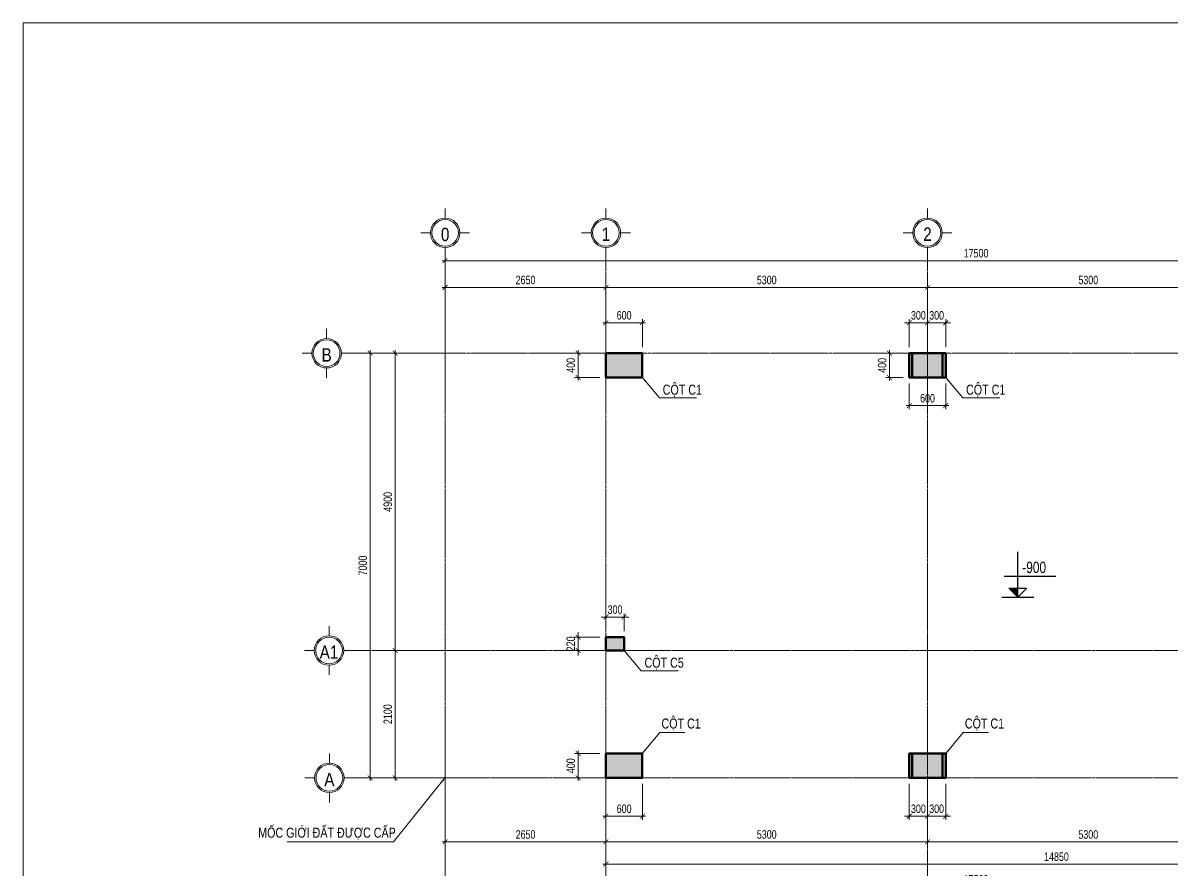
# Model space of a CAD drawing. Extents: x -165145 to 691808, y -202842 to 311040.
# Drawn here: x 573008 to 591962, y 160975 to 174938 of the extents above; entities that cross this region are included whole.
import ezdxf
from ezdxf.enums import TextEntityAlignment as Align

# ---------------------------------------------------------------- set-up
doc = ezdxf.new("R2010")
doc.units = 0
doc.header["$LTSCALE"] = 10
doc.header["$MEASUREMENT"] = 0
doc.linetypes.add('HIDDEN', pattern=[2.3807, 1.587, -0.7937])
doc.linetypes.add('TIM', pattern=[26.01, 10, -3, 0.01, -3, 10])
doc.layers.get('0').update_dxf_attribs({"linetype": 'CONTINUOUS'})
doc.layers.get('Defpoints').update_dxf_attribs({"color": 5, "linetype": 'CONTINUOUS'})
for name, color, linetype, lineweight in [('DIM', 8, 'CONTINUOUS', 13), ('GE_KC_NETKHUAT', 9, 'HIDDEN', 20), ('KHUNG', 9, 'CONTINUOUS', 13), ('TEXT', 4, 'CONTINUOUS', 20), ('TRUC', 251, 'TIM', 5), ('wall', 7, 'CONTINUOUS', 50)]:
    doc.layers.add(name, color=color, linetype=linetype, lineweight=lineweight)
for name, color, linetype in [('KCS_BORDER', 3, 'CONTINUOUS'), ('KCS_CHI', 1, 'CONTINUOUS'), ('KCS_DIM', 1, 'CONTINUOUS'), ('KCS_HATCH', 201, 'CONTINUOUS'), ('KCS_TEXT', 2, 'CONTINUOUS')]:
    doc.layers.add(name, color=color, linetype=linetype)
doc.styles.add('KCS_BIGTEXT', font='arial.ttf', dxfattribs={"width": 0.75})
doc.styles.add('KCS_SMTEXT', font='arial.ttf', dxfattribs={"width": 0.7})
doc.styles.add('STYLE1', font='')
doc.styles.add('VNARIALH', font='', dxfattribs={"width": 0.75})
doc.styles.add('VnArialNarrowH', font='')
doc.styles.get('STYLE1').set_extended_font_data('.VnAvantH')
doc.styles.get('VNARIALH').set_extended_font_data('.VnArialH')
doc.styles.get('VnArialNarrowH').set_extended_font_data('.VnArial NarrowH')
doc.dimstyles.new('KCS_DIM50', dxfattribs={"dimscale": 50, "dimtxt": 2.5, "dimasz": 1.6, "dimexe": 1.2, "dimexo": 0, "dimgap": 1, "dimtad": 1, "dimdec": 0, "dimzin": 0, "dimdsep": 46, "dimtxsty": 'KCS_SMTEXT', "dimblk": 'ARCHTICK', "dimcen": 0, "dimdle": 1, "dimclrd": 256, "dimclre": 256, "dimclrt": 2, "dimadec": 0, "dimazin": 0, "dimtfac": 1, "dimtdec": 0, "dimtix": 1, "dimtmove": 2, "dimatfit": 3, "dimfxl": 1, "dimtolj": 1, "dimtzin": 0, "dimarcsym": 0})

# ---------------------------------------------------------------- blocks, each defined once
blk = doc.blocks.new('tentruc')
at = {"layer": 'DIM'}
for p, q in [((0, 311), (0, 516)), ((-516, 0), (-311, 0)), ((-516, 0), (-311, 0)), ((311, 0), (516, 0)), ((311, 0), (516, 0)), ((0, -516), (0, -311))]:
    blk.add_line(p, q, dxfattribs=at)
at = {"layer": 'DIM', "ltscale": 0.5}
blk.add_circle((0, 0), 311, dxfattribs=at)
at = {"layer": 'DIM'}
blk.add_circle((0, 0), 281, dxfattribs=at)
at = {"layer": 'DIM', "color": 7, "linetype": 'ByBlock', "ltscale": 0.5, "style": 'VNARIALH', "width": 1.1}
blk.add_attdef('A', text='', height=281, dxfattribs=at).set_placement((0, -107), align=Align.CENTER)
blk = doc.blocks.new('_ArchTick')
at = {"color": 0, "linetype": 'ByBlock', "const_width": 0.15}
blk.add_lwpolyline([(-0.5, -0.5), (0.5, 0.5)], dxfattribs=at)
blk = doc.blocks.new('*D411')
at = {"layer": 'Defpoints', "color": 0, "ltscale": 0.05, "transparency": 16777216}
for p in [(1361082, -226526), (1355782, -227612), (1361082, -227612)]:
    blk.add_point(p, dxfattribs=at)
at = {"layer": 'KCS_DIM', "color": 1, "lineweight": -2, "ltscale": 0.05, "transparency": 16777216}
for p, q in [((1355782, -227512), (1355782, -226466)), ((1361082, -227512), (1361082, -226466)), ((1355732, -226526), (1361132, -226526))]:
    blk.add_line(p, q, dxfattribs=at)
at = {"layer": 'KCS_DIM', "color": 1, "lineweight": -2, "ltscale": 0.05, "transparency": 16777216, "xscale": 80, "yscale": 80, "zscale": 80, "rotation": 180}
blk.add_blockref('_ArchTick', (1355782, -226526), dxfattribs=at)
at = {"layer": 'KCS_DIM', "color": 1, "lineweight": -2, "ltscale": 0.05, "transparency": 16777216, "xscale": 80, "yscale": 80, "zscale": 80}
blk.add_blockref('_ArchTick', (1361082, -226526), dxfattribs=at)
at = {"layer": 'KCS_DIM', "color": 2, "ltscale": 0.05, "transparency": 16777216, "insert": (1358432, -226405), "char_height": 140, "attachment_point": 5, "style": 'KCS_BIGTEXT'}
blk.add_mtext('\\A1;5300', dxfattribs=at)
blk = doc.blocks.new('*D442')
at = {"layer": 'Defpoints', "color": 0, "ltscale": 0.05, "transparency": 16777216}
for p in [(1355782, -234240), (1370632, -234240), (1370632, -236033)]:
    blk.add_point(p, dxfattribs=at)
at = {"layer": 'KCS_DIM', "color": 1, "lineweight": -2, "ltscale": 0.05, "transparency": 16777216}
for p, q in [((1355782, -234340), (1355782, -236093)), ((1370632, -234340), (1370632, -236093)), ((1355732, -236033), (1370682, -236033))]:
    blk.add_line(p, q, dxfattribs=at)
at = {"layer": 'KCS_DIM', "color": 1, "lineweight": -2, "ltscale": 0.05, "transparency": 16777216, "xscale": 80, "yscale": 80, "zscale": 80, "rotation": 180}
blk.add_blockref('_ArchTick', (1355782, -236033), dxfattribs=at)
at = {"layer": 'KCS_DIM', "color": 1, "lineweight": -2, "ltscale": 0.05, "transparency": 16777216, "xscale": 80, "yscale": 80, "zscale": 80}
blk.add_blockref('_ArchTick', (1370632, -236033), dxfattribs=at)
at = {"layer": 'KCS_DIM', "color": 2, "ltscale": 0.05, "transparency": 16777216, "insert": (1363207, -235912), "char_height": 140, "attachment_point": 5, "style": 'KCS_BIGTEXT'}
blk.add_mtext('\\A1;14850', dxfattribs=at)
blk = doc.blocks.new('*D444')
at = {"layer": 'Defpoints', "color": 0, "ltscale": 0.05, "transparency": 16777216}
for p in [(1361082, -234612), (1366382, -234612), (1366382, -235667)]:
    blk.add_point(p, dxfattribs=at)
at = {"layer": 'KCS_DIM', "color": 1, "lineweight": -2, "ltscale": 0.05, "transparency": 16777216}
for p, q in [((1361082, -234712), (1361082, -235727)), ((1366382, -234712), (1366382, -235727)), ((1361032, -235667), (1366432, -235667))]:
    blk.add_line(p, q, dxfattribs=at)
at = {"layer": 'KCS_DIM', "color": 1, "lineweight": -2, "ltscale": 0.05, "transparency": 16777216, "xscale": 80, "yscale": 80, "zscale": 80, "rotation": 180}
blk.add_blockref('_ArchTick', (1361082, -235667), dxfattribs=at)
at = {"layer": 'KCS_DIM', "color": 1, "lineweight": -2, "ltscale": 0.05, "transparency": 16777216, "xscale": 80, "yscale": 80, "zscale": 80}
blk.add_blockref('_ArchTick', (1366382, -235667), dxfattribs=at)
at = {"layer": 'KCS_DIM', "color": 2, "ltscale": 0.05, "transparency": 16777216, "insert": (1363732, -235546), "char_height": 140, "attachment_point": 5, "style": 'KCS_BIGTEXT'}
blk.add_mtext('\\A1;5300', dxfattribs=at)
blk = doc.blocks.new('*D445')
at = {"layer": 'Defpoints', "color": 0, "ltscale": 0.05, "transparency": 16777216}
for p in [(1355782, -234612), (1361082, -234612), (1361082, -235667)]:
    blk.add_point(p, dxfattribs=at)
at = {"layer": 'KCS_DIM', "color": 1, "lineweight": -2, "ltscale": 0.05, "transparency": 16777216}
for p, q in [((1355782, -234712), (1355782, -235727)), ((1361082, -234712), (1361082, -235727)), ((1355732, -235667), (1361132, -235667))]:
    blk.add_line(p, q, dxfattribs=at)
at = {"layer": 'KCS_DIM', "color": 1, "lineweight": -2, "ltscale": 0.05, "transparency": 16777216, "xscale": 80, "yscale": 80, "zscale": 80, "rotation": 180}
blk.add_blockref('_ArchTick', (1355782, -235667), dxfattribs=at)
at = {"layer": 'KCS_DIM', "color": 1, "lineweight": -2, "ltscale": 0.05, "transparency": 16777216, "xscale": 80, "yscale": 80, "zscale": 80}
blk.add_blockref('_ArchTick', (1361082, -235667), dxfattribs=at)
at = {"layer": 'KCS_DIM', "color": 2, "ltscale": 0.05, "transparency": 16777216, "insert": (1358432, -235546), "char_height": 140, "attachment_point": 5, "style": 'KCS_BIGTEXT'}
blk.add_mtext('\\A1;5300', dxfattribs=at)
blk = doc.blocks.new('*D446')
at = {"layer": 'Defpoints', "color": 0, "ltscale": 0.05, "transparency": 16777216}
for p in [(1355782, -226526), (1353132, -227504), (1355782, -227504)]:
    blk.add_point(p, dxfattribs=at)
at = {"layer": 'KCS_DIM', "color": 1, "lineweight": -2, "ltscale": 0.05, "transparency": 16777216}
for p, q in [((1353132, -227404), (1353132, -226466)), ((1355782, -227404), (1355782, -226466)), ((1353082, -226526), (1355832, -226526))]:
    blk.add_line(p, q, dxfattribs=at)
at = {"layer": 'KCS_DIM', "color": 1, "lineweight": -2, "ltscale": 0.05, "transparency": 16777216, "xscale": 80, "yscale": 80, "zscale": 80, "rotation": 180}
blk.add_blockref('_ArchTick', (1353132, -226526), dxfattribs=at)
at = {"layer": 'KCS_DIM', "color": 1, "lineweight": -2, "ltscale": 0.05, "transparency": 16777216, "xscale": 80, "yscale": 80, "zscale": 80}
blk.add_blockref('_ArchTick', (1355782, -226526), dxfattribs=at)
at = {"layer": 'KCS_DIM', "color": 2, "ltscale": 0.05, "transparency": 16777216, "insert": (1354457, -226405), "char_height": 140, "attachment_point": 5, "style": 'KCS_BIGTEXT'}
blk.add_mtext('\\A1;2650', dxfattribs=at)
blk = doc.blocks.new('*D447')
at = {"layer": 'Defpoints', "color": 0, "ltscale": 0.05, "transparency": 16777216}
for p in [(1366382, -226526), (1361082, -227612), (1366382, -227612)]:
    blk.add_point(p, dxfattribs=at)
at = {"layer": 'KCS_DIM', "color": 1, "lineweight": -2, "ltscale": 0.05, "transparency": 16777216}
for p, q in [((1361082, -227512), (1361082, -226466)), ((1366382, -227512), (1366382, -226466)), ((1361032, -226526), (1366432, -226526))]:
    blk.add_line(p, q, dxfattribs=at)
at = {"layer": 'KCS_DIM', "color": 1, "lineweight": -2, "ltscale": 0.05, "transparency": 16777216, "xscale": 80, "yscale": 80, "zscale": 80, "rotation": 180}
blk.add_blockref('_ArchTick', (1361082, -226526), dxfattribs=at)
at = {"layer": 'KCS_DIM', "color": 1, "lineweight": -2, "ltscale": 0.05, "transparency": 16777216, "xscale": 80, "yscale": 80, "zscale": 80}
blk.add_blockref('_ArchTick', (1366382, -226526), dxfattribs=at)
at = {"layer": 'KCS_DIM', "color": 2, "ltscale": 0.05, "transparency": 16777216, "insert": (1363732, -226405), "char_height": 140, "attachment_point": 5, "style": 'KCS_BIGTEXT'}
blk.add_mtext('\\A1;5300', dxfattribs=at)
blk = doc.blocks.new('*D451')
at = {"layer": 'Defpoints', "color": 0, "ltscale": 0.05, "transparency": 16777216}
for p in [(1370632, -226086), (1353132, -227612), (1370632, -227612)]:
    blk.add_point(p, dxfattribs=at)
at = {"layer": 'KCS_DIM', "color": 1, "lineweight": -2, "ltscale": 0.05, "transparency": 16777216}
for p, q in [((1353082, -226086), (1370682, -226086)), ((1353132, -227512), (1353132, -226026)), ((1370632, -227512), (1370632, -226026))]:
    blk.add_line(p, q, dxfattribs=at)
at = {"layer": 'KCS_DIM', "color": 1, "lineweight": -2, "ltscale": 0.05, "transparency": 16777216, "xscale": 80, "yscale": 80, "zscale": 80, "rotation": 180}
blk.add_blockref('_ArchTick', (1353132, -226086), dxfattribs=at)
at = {"layer": 'KCS_DIM', "color": 1, "lineweight": -2, "ltscale": 0.05, "transparency": 16777216, "xscale": 80, "yscale": 80, "zscale": 80}
blk.add_blockref('_ArchTick', (1370632, -226086), dxfattribs=at)
at = {"layer": 'KCS_DIM', "color": 2, "ltscale": 0.05, "transparency": 16777216, "insert": (1361882, -225964), "char_height": 140, "attachment_point": 5, "style": 'KCS_BIGTEXT'}
blk.add_mtext('\\A1;17500', dxfattribs=at)
blk = doc.blocks.new('*D452')
at = {"layer": 'Defpoints', "color": 0, "ltscale": 0.05, "transparency": 16777216}
for p in [(1353132, -234612), (1370632, -234612), (1370632, -236406)]:
    blk.add_point(p, dxfattribs=at)
at = {"layer": 'KCS_DIM', "color": 1, "lineweight": -2, "ltscale": 0.05, "transparency": 16777216}
for p, q in [((1353132, -234712), (1353132, -236466)), ((1370632, -234712), (1370632, -236466)), ((1353082, -236406), (1370682, -236406))]:
    blk.add_line(p, q, dxfattribs=at)
at = {"layer": 'KCS_DIM', "color": 1, "lineweight": -2, "ltscale": 0.05, "transparency": 16777216, "xscale": 80, "yscale": 80, "zscale": 80, "rotation": 180}
blk.add_blockref('_ArchTick', (1353132, -236406), dxfattribs=at)
at = {"layer": 'KCS_DIM', "color": 1, "lineweight": -2, "ltscale": 0.05, "transparency": 16777216, "xscale": 80, "yscale": 80, "zscale": 80}
blk.add_blockref('_ArchTick', (1370632, -236406), dxfattribs=at)
at = {"layer": 'KCS_DIM', "color": 2, "ltscale": 0.05, "transparency": 16777216, "insert": (1361882, -236285), "char_height": 140, "attachment_point": 5, "style": 'KCS_BIGTEXT'}
blk.add_mtext('\\A1;17500', dxfattribs=at)
blk = doc.blocks.new('*D453')
at = {"layer": 'Defpoints', "color": 0, "ltscale": 0.05, "transparency": 16777216}
for p in [(1353132, -234246), (1355782, -234246), (1355782, -235667)]:
    blk.add_point(p, dxfattribs=at)
at = {"layer": 'KCS_DIM', "color": 1, "lineweight": -2, "ltscale": 0.05, "transparency": 16777216}
for p, q in [((1353132, -234346), (1353132, -235727)), ((1355782, -234346), (1355782, -235727)), ((1353082, -235667), (1355832, -235667))]:
    blk.add_line(p, q, dxfattribs=at)
at = {"layer": 'KCS_DIM', "color": 1, "lineweight": -2, "ltscale": 0.05, "transparency": 16777216, "xscale": 80, "yscale": 80, "zscale": 80, "rotation": 180}
blk.add_blockref('_ArchTick', (1353132, -235667), dxfattribs=at)
at = {"layer": 'KCS_DIM', "color": 1, "lineweight": -2, "ltscale": 0.05, "transparency": 16777216, "xscale": 80, "yscale": 80, "zscale": 80}
blk.add_blockref('_ArchTick', (1355782, -235667), dxfattribs=at)
at = {"layer": 'KCS_DIM', "color": 2, "ltscale": 0.05, "transparency": 16777216, "insert": (1354457, -235546), "char_height": 140, "attachment_point": 5, "style": 'KCS_BIGTEXT'}
blk.add_mtext('\\A1;2650', dxfattribs=at)
blk = doc.blocks.new('*D454')
at = {"layer": 'Defpoints', "color": 0, "ltscale": 0.05, "transparency": 16777216}
for p in [(1351896, -227612), (1353132, -227612), (1353132, -234612)]:
    blk.add_point(p, dxfattribs=at)
at = {"layer": 'KCS_DIM', "color": 1, "lineweight": -2, "ltscale": 0.05, "transparency": 16777216}
for p, q in [((1353032, -227612), (1351836, -227612)), ((1351896, -234662), (1351896, -227562)), ((1353032, -234612), (1351836, -234612))]:
    blk.add_line(p, q, dxfattribs=at)
at = {"layer": 'KCS_DIM', "color": 1, "lineweight": -2, "ltscale": 0.05, "transparency": 16777216, "xscale": 80, "yscale": 80, "zscale": 80}
for p, rotation in [((1351896, -227612), 90), ((1351896, -234612), 270)]:
    blk.add_blockref('_ArchTick', p, dxfattribs=dict(at, rotation=rotation))
at = {"layer": 'KCS_DIM', "color": 2, "ltscale": 0.05, "transparency": 16777216, "insert": (1351775, -231112), "char_height": 140, "attachment_point": 5, "rotation": 90, "style": 'KCS_BIGTEXT'}
blk.add_mtext('\\A1;7000', dxfattribs=at)
blk = doc.blocks.new('*D455')
at = {"layer": 'Defpoints', "color": 0, "transparency": 16777216}
for p in [(1356382, -227110), (1355782, -227612), (1356382, -227612)]:
    blk.add_point(p, dxfattribs=at)
at = {"layer": 'KCS_DIM', "color": 1, "lineweight": -2, "transparency": 16777216}
for p, q in [((1355782, -227512), (1355782, -227050)), ((1356382, -227512), (1356382, -227050)), ((1355732, -227110), (1356432, -227110))]:
    blk.add_line(p, q, dxfattribs=at)
at = {"layer": 'KCS_DIM', "color": 1, "lineweight": -2, "transparency": 16777216, "xscale": 80, "yscale": 80, "zscale": 80, "rotation": 180}
blk.add_blockref('_ArchTick', (1355782, -227110), dxfattribs=at)
at = {"layer": 'KCS_DIM', "color": 1, "lineweight": -2, "transparency": 16777216, "xscale": 80, "yscale": 80, "zscale": 80}
blk.add_blockref('_ArchTick', (1356382, -227110), dxfattribs=at)
at = {"layer": 'KCS_DIM', "color": 2, "transparency": 16777216, "insert": (1356082, -226988), "char_height": 140, "attachment_point": 5, "style": 'KCS_BIGTEXT'}
blk.add_mtext('\\A1;600', dxfattribs=at)
blk = doc.blocks.new('*D456')
at = {"layer": 'Defpoints', "color": 0, "transparency": 16777216}
for p in [(1355782, -227612), (1355325, -228012), (1355782, -228012)]:
    blk.add_point(p, dxfattribs=at)
at = {"layer": 'KCS_DIM', "color": 1, "lineweight": -2, "transparency": 16777216}
for p, q in [((1355682, -227612), (1355265, -227612)), ((1355325, -227562), (1355325, -228062)), ((1355682, -228012), (1355265, -228012))]:
    blk.add_line(p, q, dxfattribs=at)
at = {"layer": 'KCS_DIM', "color": 1, "lineweight": -2, "transparency": 16777216, "xscale": 80, "yscale": 80, "zscale": 80}
for p, rotation in [((1355325, -227612), 90), ((1355325, -228012), 270)]:
    blk.add_blockref('_ArchTick', p, dxfattribs=dict(at, rotation=rotation))
at = {"layer": 'KCS_DIM', "color": 2, "transparency": 16777216, "insert": (1355203, -227812), "char_height": 140, "attachment_point": 5, "rotation": 90, "style": 'KCS_BIGTEXT'}
blk.add_mtext('\\A1;400', dxfattribs=at)
blk = doc.blocks.new('*D457')
at = {"layer": 'Defpoints', "color": 0, "transparency": 16777216}
for p in [(1361082, -227110), (1360782, -227612), (1361082, -227612)]:
    blk.add_point(p, dxfattribs=at)
at = {"layer": 'KCS_DIM', "color": 1, "lineweight": -2, "transparency": 16777216}
for p, q in [((1360782, -227512), (1360782, -227050)), ((1361082, -227512), (1361082, -227050)), ((1360782, -227110), (1360702, -227110)), ((1360782, -227110), (1361082, -227110)), ((1361082, -227110), (1361162, -227110))]:
    blk.add_line(p, q, dxfattribs=at)
at = {"layer": 'KCS_DIM', "color": 1, "lineweight": -2, "transparency": 16777216, "xscale": 80, "yscale": 80, "zscale": 80}
blk.add_blockref('_ArchTick', (1360782, -227110), dxfattribs=at)
at = {"layer": 'KCS_DIM', "color": 1, "lineweight": -2, "transparency": 16777216, "xscale": 80, "yscale": 80, "zscale": 80, "rotation": 180}
blk.add_blockref('_ArchTick', (1361082, -227110), dxfattribs=at)
at = {"layer": 'KCS_DIM', "color": 2, "transparency": 16777216, "insert": (1360932, -226988), "char_height": 140, "attachment_point": 5, "style": 'KCS_BIGTEXT'}
blk.add_mtext('\\A1;300', dxfattribs=at)
blk = doc.blocks.new('*D458')
at = {"layer": 'Defpoints', "color": 0, "transparency": 16777216}
for p in [(1361382, -227110), (1361082, -227612), (1361382, -227612)]:
    blk.add_point(p, dxfattribs=at)
at = {"layer": 'KCS_DIM', "color": 1, "lineweight": -2, "transparency": 16777216}
for p, q in [((1361082, -227512), (1361082, -227050)), ((1361382, -227512), (1361382, -227050)), ((1361082, -227110), (1361002, -227110)), ((1361082, -227110), (1361382, -227110)), ((1361382, -227110), (1361462, -227110))]:
    blk.add_line(p, q, dxfattribs=at)
at = {"layer": 'KCS_DIM', "color": 1, "lineweight": -2, "transparency": 16777216, "xscale": 80, "yscale": 80, "zscale": 80}
blk.add_blockref('_ArchTick', (1361082, -227110), dxfattribs=at)
at = {"layer": 'KCS_DIM', "color": 1, "lineweight": -2, "transparency": 16777216, "xscale": 80, "yscale": 80, "zscale": 80, "rotation": 180}
blk.add_blockref('_ArchTick', (1361382, -227110), dxfattribs=at)
at = {"layer": 'KCS_DIM', "color": 2, "transparency": 16777216, "insert": (1361232, -226988), "char_height": 140, "attachment_point": 5, "style": 'KCS_BIGTEXT'}
blk.add_mtext('\\A1;300', dxfattribs=at)
blk = doc.blocks.new('*D459')
at = {"layer": 'Defpoints', "color": 0, "transparency": 16777216}
for p in [(1360782, -227612), (1360456, -228012), (1360782, -228012)]:
    blk.add_point(p, dxfattribs=at)
at = {"layer": 'KCS_DIM', "color": 1, "lineweight": -2, "transparency": 16777216}
for p, q in [((1360682, -227612), (1360396, -227612)), ((1360456, -227562), (1360456, -228062)), ((1360682, -228012), (1360396, -228012))]:
    blk.add_line(p, q, dxfattribs=at)
at = {"layer": 'KCS_DIM', "color": 1, "lineweight": -2, "transparency": 16777216, "xscale": 80, "yscale": 80, "zscale": 80}
for p, rotation in [((1360456, -227612), 90), ((1360456, -228012), 270)]:
    blk.add_blockref('_ArchTick', p, dxfattribs=dict(at, rotation=rotation))
at = {"layer": 'KCS_DIM', "color": 2, "transparency": 16777216, "insert": (1360335, -227812), "char_height": 140, "attachment_point": 5, "rotation": 90, "style": 'KCS_BIGTEXT'}
blk.add_mtext('\\A1;400', dxfattribs=at)
blk = doc.blocks.new('*D460')
at = {"layer": 'Defpoints', "color": 0, "transparency": 16777216}
for p in [(1360782, -228012), (1361382, -228012), (1361382, -228476)]:
    blk.add_point(p, dxfattribs=at)
at = {"layer": 'KCS_DIM', "color": 1, "lineweight": -2, "transparency": 16777216}
for p, q in [((1360782, -228112), (1360782, -228536)), ((1361382, -228112), (1361382, -228536)), ((1360732, -228476), (1361432, -228476))]:
    blk.add_line(p, q, dxfattribs=at)
at = {"layer": 'KCS_DIM', "color": 1, "lineweight": -2, "transparency": 16777216, "xscale": 80, "yscale": 80, "zscale": 80, "rotation": 180}
blk.add_blockref('_ArchTick', (1360782, -228476), dxfattribs=at)
at = {"layer": 'KCS_DIM', "color": 1, "lineweight": -2, "transparency": 16777216, "xscale": 80, "yscale": 80, "zscale": 80}
blk.add_blockref('_ArchTick', (1361382, -228476), dxfattribs=at)
at = {"layer": 'KCS_DIM', "color": 2, "transparency": 16777216, "insert": (1361082, -228355), "char_height": 140, "attachment_point": 5, "style": 'KCS_BIGTEXT'}
blk.add_mtext('\\A1;600', dxfattribs=at)
blk = doc.blocks.new('*D461')
at = {"layer": 'Defpoints', "color": 0, "transparency": 16777216}
for p in [(1360782, -234612), (1361082, -234612), (1361082, -235244)]:
    blk.add_point(p, dxfattribs=at)
at = {"layer": 'KCS_DIM', "color": 1, "lineweight": -2, "transparency": 16777216}
for p, q in [((1360782, -234712), (1360782, -235304)), ((1361082, -234712), (1361082, -235304)), ((1360782, -235244), (1360702, -235244)), ((1360782, -235244), (1361082, -235244)), ((1361082, -235244), (1361162, -235244))]:
    blk.add_line(p, q, dxfattribs=at)
at = {"layer": 'KCS_DIM', "color": 1, "lineweight": -2, "transparency": 16777216, "xscale": 80, "yscale": 80, "zscale": 80}
blk.add_blockref('_ArchTick', (1360782, -235244), dxfattribs=at)
at = {"layer": 'KCS_DIM', "color": 1, "lineweight": -2, "transparency": 16777216, "xscale": 80, "yscale": 80, "zscale": 80, "rotation": 180}
blk.add_blockref('_ArchTick', (1361082, -235244), dxfattribs=at)
at = {"layer": 'KCS_DIM', "color": 2, "transparency": 16777216, "insert": (1360932, -235122), "char_height": 140, "attachment_point": 5, "style": 'KCS_BIGTEXT'}
blk.add_mtext('\\A1;300', dxfattribs=at)
blk = doc.blocks.new('*D462')
at = {"layer": 'Defpoints', "color": 0, "transparency": 16777216}
for p in [(1361082, -234612), (1361382, -234612), (1361382, -235244)]:
    blk.add_point(p, dxfattribs=at)
at = {"layer": 'KCS_DIM', "color": 1, "lineweight": -2, "transparency": 16777216}
for p, q in [((1361082, -234712), (1361082, -235304)), ((1361382, -234712), (1361382, -235304)), ((1361082, -235244), (1361002, -235244)), ((1361082, -235244), (1361382, -235244)), ((1361382, -235244), (1361462, -235244))]:
    blk.add_line(p, q, dxfattribs=at)
at = {"layer": 'KCS_DIM', "color": 1, "lineweight": -2, "transparency": 16777216, "xscale": 80, "yscale": 80, "zscale": 80}
blk.add_blockref('_ArchTick', (1361082, -235244), dxfattribs=at)
at = {"layer": 'KCS_DIM', "color": 1, "lineweight": -2, "transparency": 16777216, "xscale": 80, "yscale": 80, "zscale": 80, "rotation": 180}
blk.add_blockref('_ArchTick', (1361382, -235244), dxfattribs=at)
at = {"layer": 'KCS_DIM', "color": 2, "transparency": 16777216, "insert": (1361232, -235122), "char_height": 140, "attachment_point": 5, "style": 'KCS_BIGTEXT'}
blk.add_mtext('\\A1;300', dxfattribs=at)
blk = doc.blocks.new('*D463')
at = {"layer": 'Defpoints', "color": 0, "transparency": 16777216}
for p in [(1355782, -234612), (1356382, -234612), (1356382, -235244)]:
    blk.add_point(p, dxfattribs=at)
at = {"layer": 'KCS_DIM', "color": 1, "lineweight": -2, "transparency": 16777216}
for p, q in [((1355782, -234712), (1355782, -235304)), ((1356382, -234712), (1356382, -235304)), ((1355732, -235244), (1356432, -235244))]:
    blk.add_line(p, q, dxfattribs=at)
at = {"layer": 'KCS_DIM', "color": 1, "lineweight": -2, "transparency": 16777216, "xscale": 80, "yscale": 80, "zscale": 80, "rotation": 180}
blk.add_blockref('_ArchTick', (1355782, -235244), dxfattribs=at)
at = {"layer": 'KCS_DIM', "color": 1, "lineweight": -2, "transparency": 16777216, "xscale": 80, "yscale": 80, "zscale": 80}
blk.add_blockref('_ArchTick', (1356382, -235244), dxfattribs=at)
at = {"layer": 'KCS_DIM', "color": 2, "transparency": 16777216, "insert": (1356082, -235122), "char_height": 140, "attachment_point": 5, "style": 'KCS_BIGTEXT'}
blk.add_mtext('\\A1;600', dxfattribs=at)
blk = doc.blocks.new('*D464')
at = {"layer": 'Defpoints', "color": 0, "transparency": 16777216}
for p in [(1355782, -234212), (1355325, -234612), (1355782, -234612)]:
    blk.add_point(p, dxfattribs=at)
at = {"layer": 'KCS_DIM', "color": 1, "lineweight": -2, "transparency": 16777216}
for p, q in [((1355682, -234212), (1355265, -234212)), ((1355325, -234162), (1355325, -234662)), ((1355682, -234612), (1355265, -234612))]:
    blk.add_line(p, q, dxfattribs=at)
at = {"layer": 'KCS_DIM', "color": 1, "lineweight": -2, "transparency": 16777216, "xscale": 80, "yscale": 80, "zscale": 80}
for p, rotation in [((1355325, -234212), 90), ((1355325, -234612), 270)]:
    blk.add_blockref('_ArchTick', p, dxfattribs=dict(at, rotation=rotation))
at = {"layer": 'KCS_DIM', "color": 2, "transparency": 16777216, "insert": (1355203, -234412), "char_height": 140, "attachment_point": 5, "rotation": 90, "style": 'KCS_BIGTEXT'}
blk.add_mtext('\\A1;400', dxfattribs=at)
blk = doc.blocks.new('*D671')
at = {"layer": 'Defpoints', "color": 0, "transparency": 16777216}
for p in [(1356082, -231960), (1355782, -232292), (1356082, -232292)]:
    blk.add_point(p, dxfattribs=at)
at = {"layer": 'KCS_DIM', "color": 1, "lineweight": -2, "transparency": 16777216}
for p, q in [((1355782, -231960), (1355702, -231960)), ((1355782, -232192), (1355782, -231900)), ((1355782, -231960), (1356082, -231960)), ((1356082, -232192), (1356082, -231900)), ((1356082, -231960), (1356162, -231960))]:
    blk.add_line(p, q, dxfattribs=at)
at = {"layer": 'KCS_DIM', "color": 1, "lineweight": -2, "transparency": 16777216, "xscale": 80, "yscale": 80, "zscale": 80}
blk.add_blockref('_ArchTick', (1355782, -231960), dxfattribs=at)
at = {"layer": 'KCS_DIM', "color": 1, "lineweight": -2, "transparency": 16777216, "xscale": 80, "yscale": 80, "zscale": 80, "rotation": 180}
blk.add_blockref('_ArchTick', (1356082, -231960), dxfattribs=at)
at = {"layer": 'KCS_DIM', "color": 2, "transparency": 16777216, "insert": (1355932, -231839), "char_height": 140, "attachment_point": 5, "style": 'KCS_BIGTEXT'}
blk.add_mtext('\\A1;300', dxfattribs=at)
blk = doc.blocks.new('*D672')
at = {"layer": 'Defpoints', "color": 0, "transparency": 16777216}
for p in [(1355782, -232292), (1355325, -232512), (1355782, -232512)]:
    blk.add_point(p, dxfattribs=at)
at = {"layer": 'KCS_DIM', "color": 1, "lineweight": -2, "transparency": 16777216}
for p, q in [((1355682, -232292), (1355265, -232292)), ((1355325, -232292), (1355325, -232212)), ((1355325, -232292), (1355325, -232512)), ((1355682, -232512), (1355265, -232512)), ((1355325, -232512), (1355325, -232592))]:
    blk.add_line(p, q, dxfattribs=at)
at = {"layer": 'KCS_DIM', "color": 1, "lineweight": -2, "transparency": 16777216, "xscale": 80, "yscale": 80, "zscale": 80}
for p, rotation in [((1355325, -232292), 270), ((1355325, -232512), 90)]:
    blk.add_blockref('_ArchTick', p, dxfattribs=dict(at, rotation=rotation))
at = {"layer": 'KCS_DIM', "color": 2, "transparency": 16777216, "insert": (1355203, -232402), "char_height": 140, "attachment_point": 5, "rotation": 90, "style": 'KCS_BIGTEXT'}
blk.add_mtext('\\A1;220', dxfattribs=at)
blk = doc.blocks.new('*D673')
at = {"layer": 'Defpoints', "color": 0, "transparency": 16777216}
for p in [(1353382, -227612), (1352309, -232512), (1353382, -232512)]:
    blk.add_point(p, dxfattribs=at)
at = {"layer": 'KCS_DIM', "color": 1, "lineweight": -2, "transparency": 16777216}
for p, q in [((1353282, -227612), (1352249, -227612)), ((1352309, -227562), (1352309, -232562)), ((1353282, -232512), (1352249, -232512))]:
    blk.add_line(p, q, dxfattribs=at)
at = {"layer": 'KCS_DIM', "color": 1, "lineweight": -2, "transparency": 16777216, "xscale": 80, "yscale": 80, "zscale": 80}
for p, rotation in [((1352309, -227612), 90), ((1352309, -232512), 270)]:
    blk.add_blockref('_ArchTick', p, dxfattribs=dict(at, rotation=rotation))
at = {"layer": 'KCS_DIM', "color": 2, "transparency": 16777216, "insert": (1352187, -230062), "char_height": 140, "attachment_point": 5, "rotation": 90, "style": 'KCS_BIGTEXT'}
blk.add_mtext('\\A1;4900', dxfattribs=at)
blk = doc.blocks.new('*D674')
at = {"layer": 'Defpoints', "color": 0, "transparency": 16777216}
for p in [(1353382, -232512), (1352309, -234612), (1353382, -234612)]:
    blk.add_point(p, dxfattribs=at)
at = {"layer": 'KCS_DIM', "color": 1, "lineweight": -2, "transparency": 16777216}
for p, q in [((1353282, -232512), (1352249, -232512)), ((1352309, -232462), (1352309, -234662)), ((1353282, -234612), (1352249, -234612))]:
    blk.add_line(p, q, dxfattribs=at)
at = {"layer": 'KCS_DIM', "color": 1, "lineweight": -2, "transparency": 16777216, "xscale": 80, "yscale": 80, "zscale": 80}
for p, rotation in [((1352309, -232512), 90), ((1352309, -234612), 270)]:
    blk.add_blockref('_ArchTick', p, dxfattribs=dict(at, rotation=rotation))
at = {"layer": 'KCS_DIM', "color": 2, "transparency": 16777216, "insert": (1352187, -233562), "char_height": 140, "attachment_point": 5, "rotation": 90, "style": 'KCS_BIGTEXT'}
blk.add_mtext('\\A1;2100', dxfattribs=at)
blk = doc.blocks.new('COS_CD')
at = {"layer": 'KCS_HATCH'}
blk.add_hatch(color=256, dxfattribs=at).paths.add_polyline_path([(37.5, 50), (87.5, 0), (87.5, 50)])
at = {"layer": 'KCS_CHI'}
for p, q in [((0, 0), (175, 0)), ((37.5, 50), (137.5, 50)), ((87.5, 0), (37.5, 50)), ((87.5, 0), (87.5, 50)), ((87.5, 0), (137.5, 50))]:
    blk.add_line(p, q, dxfattribs=at)
blk = doc.blocks.new('A$Ccffc6bf1')
at = {"layer": 'wall', "ltscale": 0.05}
h = blk.add_hatch(dxfattribs=at)
h.set_pattern_fill('AR-CONC', color=256, style=0)
h.set_pattern_definition([(50, (-1002370.9847, 146984.3827), (7.172601826, -0.62752135), [0.75, -8.25]), (355, (-1002370.985, 146984.383), (-1.387513336, 7.521921337), [0.6, -6.6]), (100.45144446, (-1002370.387, 146984.3304), (5.785088467, 6.89439991), [0.63740192, -7.01142112]), (46.1842, (-1002370.985, 146986.383), (10.67241331, -1.65519281), [1.125, -12.375]), (96.6356355, (-1002370.095, 146986.245), (9.34661946, 9.74118601), [0.95610342, -10.5171376]), (351.184164, (-1002370.985, 146986.383), (9.34661945, 9.741186), [0.9, -9.90000001]), (21, (-1002369.9847, 146985.8827), (5.96907052, -4.026188907), [0.75, -8.25]), (326, (-1002369.985, 146985.883), (2.43315332, 7.25150045), [0.6, -6.6]), (71.45144474, (-1002369.487, 146985.547), (8.402223767, 3.22531153), [0.6374019, -7.01142112]), (37.5, (-1002370.9847, 146984.3827), (0.121598553, 3.328938538), [0, -6.52, 0, -6.7, 0, -6.625]), (7.5, (-1002370.9847, 146984.3827), (2.630695374, 3.944117119), [0, -3.82, 0, -6.37, 0, -2.525]), (327.5, (-1002373.2147, 146984.3827), (5.338224362, -0.225548717), [0, -2.5, 0, -7.8, 0, -10.35]), (317.5, (-1002374.2147, 146984.3827), (5.831861693, 1.001049823), [0, -3.25, 0, -5.18, 0, -7.35])])
h.paths.add_polyline_path([(10207.5, 15555.9), (9607.5, 15555.9), (9607.5, 15155.9), (10207.5, 15155.9)])
h = blk.add_hatch(dxfattribs=at)
h.set_pattern_fill('AR-CONC', color=256, style=0)
h.set_pattern_definition([(50, (-997370.9847, 146984.4555), (7.172601826, -0.62752135), [0.75, -8.25]), (355, (-997370.985, 146984.4555), (-1.387513336, 7.521921337), [0.6, -6.6]), (100.45144446, (-997370.387, 146984.403), (5.785088467, 6.89439991), [0.63740192, -7.01142112]), (46.1842, (-997370.985, 146986.4555), (10.67241331, -1.65519281), [1.125, -12.375]), (96.6356355, (-997370.095, 146986.318), (9.34661946, 9.74118601), [0.95610342, -10.5171376]), (351.184164, (-997370.985, 146986.455), (9.34661945, 9.741186), [0.9, -9.90000001]), (21, (-997369.9847, 146985.9555), (5.96907052, -4.026188907), [0.75, -8.25]), (326, (-997369.985, 146985.9555), (2.43315332, 7.25150045), [0.6, -6.6]), (71.45144474, (-997369.487, 146985.62), (8.402223767, 3.22531153), [0.6374019, -7.01142112]), (37.5, (-997370.9847, 146984.4555), (0.121598553, 3.328938538), [0, -6.52, 0, -6.7, 0, -6.625]), (7.5, (-997370.9847, 146984.4555), (2.630695374, 3.944117119), [0, -3.82, 0, -6.37, 0, -2.525]), (327.5, (-997373.2147, 146984.4555), (5.338224362, -0.225548717), [0, -2.5, 0, -7.8, 0, -10.35]), (317.5, (-997374.2147, 146984.4555), (5.831861693, 1.001049823), [0, -3.25, 0, -5.18, 0, -7.35])])
h.paths.add_polyline_path([(15207.5, 15556), (14607.5, 15556), (14607.5, 15156), (15207.5, 15156)])
h = blk.add_hatch(dxfattribs=at)
h.set_pattern_fill('AR-CONC', color=256, style=0)
h.set_pattern_definition([(310, (-986924.652, -155304.7015), (7.172601826, 0.62752135), [0.75, -8.25]), (5, (-986924.652, -155304.7015), (-1.387513336, -7.521921337), [0.6, -6.6]), (259.5486, (-986924.054, -155304.649), (5.785093817, -6.89439542), [0.6374019, -7.01142112]), (313.8158, (-986924.652, -155306.7015), (10.67241049, 1.65519014), [1.125, -12.375]), (263.3644, (-986923.763, -155306.564), (9.34662706, -9.74117871), [0.95610288, -10.51713]), (8.8158, (-986924.652, -155306.701), (9.34661945, -9.74118601), [0.9, -9.9]), (339, (-986923.652, -155306.2015), (5.96907052, 4.026188907), [0.75, -8.25]), (34, (-986923.652, -155306.2015), (2.43315332, -7.25150045), [0.6, -6.6]), (288.5486, (-986923.1546, -155305.866), (8.402226286, -3.225304967), [0.6374019, -7.01142112]), (322.5, (-986924.652, -155304.7015), (0.121598553, -3.328938538), [0, -6.52, 0, -6.7, 0, -6.625]), (352.5, (-986924.652, -155304.7015), (2.630695374, -3.944117119), [0, -3.82, 0, -6.37, 0, -2.525]), (32.5, (-986926.882, -155304.7015), (5.338224362, 0.225548717), [0, -2.5, 0, -7.8, 0, -10.35]), (42.5, (-986927.882, -155304.7015), (5.831861693, -1.001049823), [0, -3.25, 0, -5.18, 0, -7.35])])
h.paths.add_polyline_path([(15157.5, 15556), (14657.5, 15556), (14657.5, 15156), (15157.5, 15156)])
h = blk.add_hatch(dxfattribs=at)
h.set_pattern_fill('AR-CONC', color=256, angle=90, style=0)
h.set_pattern_definition([(140, (43059.4694, -1063416.454), (0.62752135, 7.172601826), [0.75, -8.25]), (85, (43059.4694, -1063416.454), (-7.521921337, -1.387513336), [0.6, -6.6]), (190.4514, (43059.522, -1063415.856), (-6.89439542, 5.785093817), [0.6374019, -7.01142112]), (136.1842, (43057.469, -1063416.454), (1.65519014, 10.672410486), [1.125, -12.375]), (186.6356, (43057.607, -1063415.564), (-9.74117871, 9.34662706), [0.95610288, -10.51713]), (81.1842, (43057.469, -1063416.454), (-9.74118601, 9.34661945), [0.9, -9.9]), (111, (43057.9694, -1063415.454), (4.026188907, 5.96907052), [0.75, -8.25]), (56, (43057.9694, -1063415.454), (-7.25150045, 2.43315332), [0.6, -6.6]), (161.4514, (43058.305, -1063414.9564), (-3.225304967, 8.402226286), [0.6374019, -7.01142112]), (127.5, (43059.4694, -1063416.4538), (-3.3289385383, 0.121598553), [0, -6.52, 0, -6.7, 0, -6.625]), (97.5, (43059.4694, -1063416.4538), (-3.944117119, 2.630695374), [0, -3.82, 0, -6.37, 0, -2.525]), (57.5, (43059.4694, -1063418.6838), (0.2255487173, 5.338224362), [0, -2.5, 0, -7.8, 0, -10.35]), (47.5, (43059.4694, -1063419.684), (-1.001049823, 5.831861693), [0, -3.25, 0, -5.18, 0, -7.35])])
h.paths.add_polyline_path([(9907.5, 10655.9), (9907.5, 10875.9), (9607.5, 10875.9), (9607.5, 10655.9)])
h = blk.add_hatch(dxfattribs=at)
h.set_pattern_fill('AR-CONC', color=256, style=0)
h.set_pattern_definition([(50, (-1002370.9847, 140384.447), (7.172601826, -0.62752135), [0.75, -8.25]), (355, (-1002370.985, 140384.447), (-1.387513336, 7.521921337), [0.6, -6.6]), (100.45144446, (-1002370.387, 140384.395), (5.785088467, 6.89439991), [0.63740192, -7.01142112]), (46.1842, (-1002370.985, 140386.447), (10.67241331, -1.65519281), [1.125, -12.375]), (96.6356355, (-1002370.095, 140386.309), (9.34661946, 9.74118601), [0.95610342, -10.5171376]), (351.184164, (-1002370.985, 140386.447), (9.34661945, 9.741186), [0.9, -9.90000001]), (21, (-1002369.9847, 140385.947), (5.96907052, -4.026188907), [0.75, -8.25]), (326, (-1002369.985, 140385.947), (2.43315332, 7.25150045), [0.6, -6.6]), (71.45144474, (-1002369.487, 140385.612), (8.402223767, 3.22531153), [0.6374019, -7.01142112]), (37.5, (-1002370.9847, 140384.4472), (0.121598553, 3.328938538), [0, -6.52, 0, -6.7, 0, -6.625]), (7.5, (-1002370.9847, 140384.4472), (2.630695374, 3.944117119), [0, -3.82, 0, -6.37, 0, -2.525]), (327.5, (-1002373.2147, 140384.4472), (5.338224362, -0.225548717), [0, -2.5, 0, -7.8, 0, -10.35]), (317.5, (-1002374.2147, 140384.447), (5.831861693, 1.001049823), [0, -3.25, 0, -5.18, 0, -7.35])])
h.paths.add_polyline_path([(10207.5, 8955.9), (9607.5, 8955.9), (9607.5, 8555.9), (10207.5, 8555.9)])
h = blk.add_hatch(dxfattribs=at)
h.set_pattern_fill('AR-CONC', color=256, style=0)
h.set_pattern_definition([(50, (-997370.9847, 140384.412), (7.172601826, -0.62752135), [0.75, -8.25]), (355, (-997370.985, 140384.412), (-1.387513336, 7.521921337), [0.6, -6.6]), (100.45144446, (-997370.387, 140384.3596), (5.785088467, 6.89439991), [0.63740192, -7.01142112]), (46.1842, (-997370.985, 140386.412), (10.67241331, -1.65519281), [1.125, -12.375]), (96.6356355, (-997370.095, 140386.274), (9.34661946, 9.74118601), [0.95610342, -10.5171376]), (351.184164, (-997370.985, 140386.412), (9.34661945, 9.741186), [0.9, -9.90000001]), (21, (-997369.9847, 140385.912), (5.96907052, -4.026188907), [0.75, -8.25]), (326, (-997369.985, 140385.912), (2.43315332, 7.25150045), [0.6, -6.6]), (71.45144474, (-997369.487, 140385.5764), (8.402223767, 3.22531153), [0.6374019, -7.01142112]), (37.5, (-997370.9847, 140384.412), (0.121598553, 3.328938538), [0, -6.52, 0, -6.7, 0, -6.625]), (7.5, (-997370.9847, 140384.412), (2.630695374, 3.944117119), [0, -3.82, 0, -6.37, 0, -2.525]), (327.5, (-997373.2147, 140384.412), (5.338224362, -0.225548717), [0, -2.5, 0, -7.8, 0, -10.35]), (317.5, (-997374.2147, 140384.412), (5.831861693, 1.001049823), [0, -3.25, 0, -5.18, 0, -7.35])])
h.paths.add_polyline_path([(15207.5, 8955.9), (14607.5, 8955.9), (14607.5, 8555.9), (15207.5, 8555.9)])
h = blk.add_hatch(dxfattribs=at)
h.set_pattern_fill('AR-CONC', color=256, style=0)
h.set_pattern_definition([(310, (-986924.652, -161904.696), (7.172601826, 0.62752135), [0.75, -8.25]), (5, (-986924.652, -161904.696), (-1.387513336, -7.521921337), [0.6, -6.6]), (259.5486, (-986924.054, -161904.644), (5.785093817, -6.89439542), [0.6374019, -7.01142112]), (313.8158, (-986924.652, -161906.696), (10.67241049, 1.65519014), [1.125, -12.375]), (263.3644, (-986923.763, -161906.558), (9.34662706, -9.74117871), [0.95610288, -10.51713]), (8.8158, (-986924.652, -161906.696), (9.34661945, -9.74118601), [0.9, -9.9]), (339, (-986923.652, -161906.196), (5.96907052, 4.026188907), [0.75, -8.25]), (34, (-986923.652, -161906.196), (2.43315332, -7.25150045), [0.6, -6.6]), (288.5486, (-986923.1546, -161905.8606), (8.402226286, -3.225304967), [0.6374019, -7.01142112]), (322.5, (-986924.652, -161904.6962), (0.121598553, -3.328938538), [0, -6.52, 0, -6.7, 0, -6.625]), (352.5, (-986924.652, -161904.696), (2.630695374, -3.944117119), [0, -3.82, 0, -6.37, 0, -2.525]), (32.5, (-986926.882, -161904.6962), (5.338224362, 0.225548717), [0, -2.5, 0, -7.8, 0, -10.35]), (42.5, (-986927.882, -161904.696), (5.831861693, -1.001049823), [0, -3.25, 0, -5.18, 0, -7.35])])
h.paths.add_polyline_path([(15157.5, 8956), (14657.5, 8956), (14657.5, 8556), (15157.5, 8556)])
at = {"layer": 'KCS_CHI', "ltscale": 0.05}
for p, q in [((16396, 11534.5), (16396, 12284.5)), ((16171, 11879.5), (17021, 11879.5))]:
    blk.add_line(p, q, dxfattribs=at)
at = {"layer": 'KHUNG', "color": 7}
blk.add_lwpolyline([(0, 0), (29700, 0), (29700, 21000), (0, 21000)], close=True, dxfattribs=at)
at = {"layer": 'TRUC', "ltscale": 0.05}
for p, q in [((6957.5, 17138.3), (6957.5, 6705.8)), ((9607.5, 17138.3), (9607.5, 6705.8)), ((14907.5, 17138.3), (14907.5, 6705.8)), ((5247.7, 15555.9), (26472.1, 15555.9)), ((5292.4, 10655.9), (26653.4, 10655.9)), ((5292.4, 8555.9), (26653.4, 8555.9))]:
    blk.add_line(p, q, dxfattribs=at)
at = {"layer": 'wall', "ltscale": 0.05}
for points in [[(9607.5, 15155.9), (10207.5, 15155.9), (10207.5, 15555.9), (9607.5, 15555.9)], [(14607.5, 15156), (15207.5, 15156), (15207.5, 15556), (14607.5, 15556)], [(14657.5, 15156), (15157.5, 15156), (15157.5, 15556), (14657.5, 15556)], [(9907.5, 10655.9), (9907.5, 10875.9), (9607.5, 10875.9), (9607.5, 10655.9)], [(9607.5, 8555.9), (10207.5, 8555.9), (10207.5, 8955.9), (9607.5, 8955.9)], [(14607.5, 8555.9), (15207.5, 8555.9), (15207.5, 8955.9), (14607.5, 8955.9)], [(14657.5, 8556), (15157.5, 8556), (15157.5, 8956), (14657.5, 8956)]]:
    blk.add_lwpolyline(points, close=True, dxfattribs=at)
at = {"layer": 'KCS_CHI', "xscale": 3, "yscale": 3, "zscale": 3}
blk.add_blockref('COS_CD', (16133.5, 11534.5), dxfattribs=at)
blk.add_blockref('COS_CD', (16133.5, 11534.5), dxfattribs=at)
at = {"layer": 'TEXT'}
ref = blk.add_blockref('tentruc', (6957.5, 17541.2), dxfattribs=dict(at, xscale=-0.78125, yscale=0.78125, zscale=0.78125, rotation=180))
ref.add_attrib('A', '0', dxfattribs={"color": 7, "linetype": 'ByBlock', "ltscale": 0.5, "height": 219.7, "style": 'VnArialNarrowH'}).set_placement((6957.5, 17405), align=Align.CENTER)
ref = blk.add_blockref('tentruc', (9607.5, 17541.2), dxfattribs=dict(at, xscale=-0.78125, yscale=0.78125, zscale=0.78125, rotation=180))
ref.add_attrib('A', '1', dxfattribs={"color": 7, "linetype": 'ByBlock', "ltscale": 0.5, "height": 219.7, "style": 'VnArialNarrowH'}).set_placement((9607.5, 17408.7), align=Align.CENTER)
ref = blk.add_blockref('tentruc', (14907.5, 17541.2), dxfattribs=dict(at, xscale=-0.78125, yscale=0.78125, zscale=0.78125, rotation=180))
ref.add_attrib('A', '2', dxfattribs={"color": 7, "linetype": 'ByBlock', "ltscale": 0.5, "height": 219.7, "style": 'VnArialNarrowH'}).set_placement((14907.5, 17408.7), align=Align.CENTER)
ref = blk.add_blockref('tentruc', (5004.6, 15555.9), dxfattribs=dict(at, xscale=0.78125, yscale=0.78125, zscale=0.78125, rotation=180))
ref.add_attrib('A', 'B', dxfattribs={"color": 7, "linetype": 'ByBlock', "ltscale": 0.5, "height": 219.7, "style": 'VnArialNarrowH'}).set_placement((5004.6, 15418.6), align=Align.CENTER)
ref = blk.add_blockref('tentruc', (5043.7, 10655.9), dxfattribs=dict(at, xscale=0.78125, yscale=0.78125, zscale=0.78125, rotation=180))
ref.add_attrib('A', 'A1', dxfattribs={"color": 7, "linetype": 'ByBlock', "ltscale": 0.5, "height": 219.73, "style": 'VnArialNarrowH'}).set_placement((5043.7, 10518.6), align=Align.CENTER)
ref = blk.add_blockref('tentruc', (5049.2, 8555.9), dxfattribs=dict(at, xscale=0.78125, yscale=0.78125, zscale=0.78125, rotation=180))
ref.add_attrib('A', 'A', dxfattribs={"color": 7, "linetype": 'ByBlock', "ltscale": 0.5, "height": 219.7, "style": 'VnArialNarrowH'}).set_placement((5049.2, 8418.6), align=Align.CENTER)
at = {"layer": 'KCS_TEXT', "ltscale": 0.05}
for s, height, style, width, p in [('CỘT C1  ', 165, 'STYLE1', 0.8, (11288.6, 14872.6)), ('CỘT C1  ', 165, 'STYLE1', 0.8, (16288.6, 14872.6)), ('-900', 187.5, 'KCS_SMTEXT', 0.75, (16862.4, 11932.8)), ('CỘT C5  ', 165, 'STYLE1', 0.8, (10988.6, 10372.6)), ('CỘT C1  ', 165, 'STYLE1', 0.8, (11268.7, 9369.6)), ('CỘT C1  ', 165, 'STYLE1', 0.8, (16268.7, 9369.7)), ('MỐC GIỚI ĐẤT ĐƯỢC CẤP  ', 165, 'STYLE1', 0.8, (6242.2, 7570))]:
    blk.add_text(s, height=height, dxfattribs=dict(at, style=style, width=width)).set_placement(p, align=Align.RIGHT)
at = {"layer": 'KCS_DIM', "ltscale": 0.05}
for base, p1, p2, picture, middle in [((24457.5, 17082), (6957.5, 15555.9), (24457.5, 15555.9), '*D451', (15707.5, 17203.5)), ((9607.5, 16641.7), (6957.5, 15664), (9607.5, 15664), '*D446', (8282.5, 16763.1)), ((14907.5, 16641.6), (9607.5, 15555.9), (14907.5, 15555.9), '*D411', (12257.5, 16763.2)), ((20207.5, 16641.6), (14907.5, 15555.9), (20207.5, 15555.9), '*D447', (17557.5, 16763.2)), ((9607.5, 7500.5), (6957.5, 8921.8), (9607.5, 8921.8), '*D453', (8282.5, 7622)), ((24457.5, 7134.6), (9607.5, 8928.1), (24457.5, 8928.1), '*D442', (17032.5, 7256.1)), ((24457.5, 6761.5), (6957.5, 8555.9), (24457.5, 8555.9), '*D452', (15707.5, 6883)), ((14907.5, 7500.5), (9607.5, 8555.9), (14907.5, 8555.9), '*D445', (12257.5, 7622)), ((20207.5, 7500.5), (14907.5, 8555.9), (20207.5, 8555.9), '*D444', (17557.5, 7622))]:
    dim = blk.add_linear_dim(base=base, p1=p1, p2=p2, dimstyle='KCS_DIM50', dxfattribs=at)
    dim.commit()
    dim.dimension.update_dxf_attribs({"geometry": picture, "text_midpoint": middle, "insert": (-1346174.3, 243168)})
at = {"layer": 'KCS_DIM'}
for base, p1, p2, picture, middle in [((10207.5, 16058.4), (9607.5, 15555.9), (10207.5, 15555.9), '*D455', (9907.5, 16179.9)), ((14907.5, 16058.4), (14607.5, 15556), (14907.5, 15556), '*D457', (14757.5, 16180)), ((15207.5, 16058.4), (14907.5, 15556), (15207.5, 15556), '*D458', (15057.5, 16180)), ((15207.5, 14691.9), (14607.5, 15156), (15207.5, 15156), '*D460', (14907.5, 14813.4)), ((9907.5, 11207.5), (9607.5, 10875.9), (9907.5, 10875.9), '*D671', (9757.5, 11329)), ((10207.5, 7924.4), (9607.5, 8555.9), (10207.5, 8555.9), '*D463', (9907.5, 8045.9)), ((14907.5, 7924.4), (14607.5, 8555.9), (14907.5, 8555.9), '*D461', (14757.5, 8046)), ((15207.5, 7924.4), (14907.5, 8555.9), (15207.5, 8555.9), '*D462', (15057.5, 8046))]:
    dim = blk.add_linear_dim(base=base, p1=p1, p2=p2, dimstyle='KCS_DIM50', dxfattribs=at)
    dim.commit()
    dim.dimension.update_dxf_attribs({"geometry": picture, "text_midpoint": middle, "insert": (-1346174.3, 243168)})
at = {"layer": 'KCS_DIM', "ltscale": 0.05}
dim = blk.add_linear_dim(base=(5722.2, 15555.9), p1=(6957.5, 8555.9), p2=(6957.5, 15555.9), angle=90, dimstyle='KCS_DIM50', dxfattribs=at)
dim.commit()
dim.dimension.update_dxf_attribs({"geometry": '*D454', "text_midpoint": (5600.7, 12055.9), "insert": (-1346174.3, 243168)})
at = {"layer": 'KCS_DIM'}
for base, p1, p2, picture, middle in [((6134.7, 10655.9), (7207.5, 15555.9), (7207.5, 10655.9), '*D673', (6013.2, 13105.9)), ((9150.5, 15155.9), (9607.5, 15555.9), (9607.5, 15155.9), '*D456', (9029, 15355.9)), ((14282, 15156), (14607.5, 15556), (14607.5, 15156), '*D459', (14160.5, 15356)), ((9150.5, 10655.9), (9607.5, 10875.9), (9607.5, 10655.9), '*D672', (9029, 10765.9)), ((6134.7, 8556), (7207.5, 10655.9), (7207.5, 8556), '*D674', (6013.2, 9606)), ((9150.5, 8555.9), (9607.5, 8955.9), (9607.5, 8555.9), '*D464', (9029, 8755.9))]:
    dim = blk.add_linear_dim(base=base, p1=p1, p2=p2, angle=90, dimstyle='KCS_DIM50', dxfattribs=at)
    dim.commit()
    dim.dimension.update_dxf_attribs({"geometry": picture, "text_midpoint": middle, "insert": (-1346174.3, 243168)})
at = {"layer": 'KCS_BORDER', "ltscale": 0.05}
for points in [[(10204.3, 15159.7), (10488.9, 14822.7), (11101.9, 14822.7)], [(15204.3, 15159.8), (15488.9, 14822.8), (16101.9, 14822.8)], [(9904.2, 10659.7), (10188.9, 10322.7), (10801.9, 10322.7)], [(10213, 8964.6), (10497.7, 9301.6), (10910.7, 9301.6)], [(15213, 8964.7), (15497.7, 9301.7), (15910.7, 9301.7)]]:
    blk.add_leader(points, dimstyle='KCS_DIM50', override={"dimgap": 25, "dimtad": 0}, dxfattribs=at)
at = {"layer": 'KCS_DIM', "ltscale": 0.05}
blk.add_leader([(6960.6, 8559.7), (6108.9, 7499.8), (4352.8, 7499.8)], dimstyle='KCS_DIM50', override={"dimtxt": 70, "dimexo": 50, "dimgap": 25, "dimtad": 0, "dimclrd": 2, "dimfxl": 100}, dxfattribs=at)

msp = doc.modelspace()

# ---------------------------------------------------------------- block references
at = {"layer": 'GE_KC_NETKHUAT'}
msp.add_blockref('A$Ccffc6bf1', (573008.10219, 153937.66595), dxfattribs=at)

doc.saveas('drawing.dxf')
